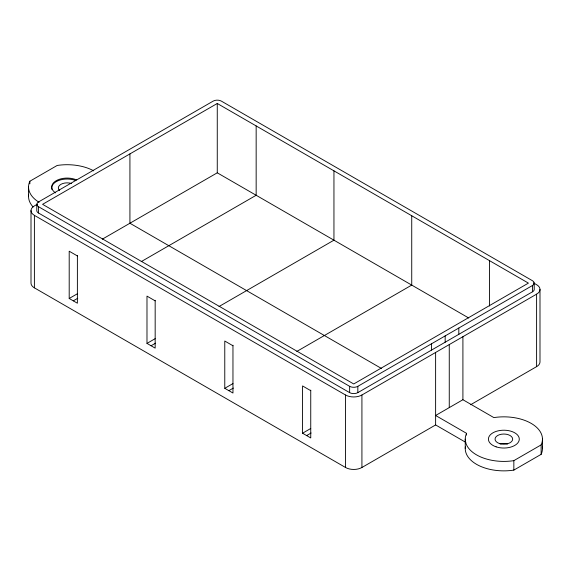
<?xml version="1.0" encoding="UTF-8"?>
<svg xmlns="http://www.w3.org/2000/svg" width="571" height="571" viewBox="0 0 571 571"><rect width="100%" height="100%" fill="white"/><g stroke="black" fill="none" stroke-linecap="round" stroke-linejoin="round"><path stroke-width="0.86" d="M29.863 183.805L29.863 181.228L57.157 165.469A38.6 22.283 0 0 1 93.723 170.836M37.465 204.132L34.396 205.903A11.577 6.688 0 0 0 34.396 215.36L34.396 287.848L345.548 467.492A11.577 6.688 0 0 0 361.921 467.492L435.616 424.945L465.815 442.375M217.265 103.479L42.582 204.332L353.735 383.969L528.418 283.116L217.265 103.479L217.265 172.813L468.727 317.997M102.345 239.163L217.265 172.813M77.385 255.936L69.198 251.211L69.198 298.483L77.385 293.758M73.288 300.846L77.756 298.269M141.237 261.618L256.158 195.268L256.158 125.934M155.169 300.846L146.983 296.121L146.983 343.392L155.169 338.667M151.079 345.755L155.548 343.178M219.028 306.527L333.949 240.177L333.949 170.843M232.961 345.755L224.774 341.03L224.774 388.301L232.961 383.576M228.864 390.671L233.332 388.087M296.813 351.436L411.734 285.093L411.734 215.752M38.493 206.695L349.638 386.331A5.789 3.34 0 0 0 357.831 386.331L532.507 285.486A5.789 3.34 0 0 0 532.507 280.754L221.362 101.117A5.789 3.34 0 0 0 213.169 101.117L38.493 201.963A5.789 3.34 0 0 0 38.493 206.695L38.493 212.997L349.638 392.634A5.789 3.34 0 0 0 357.831 392.634L532.507 291.788A5.789 3.34 0 0 0 534.206 289.426L534.206 283.116M34.396 215.36L345.548 395.004A11.577 6.688 0 0 0 361.921 395.004L536.604 294.151A11.577 6.688 0 0 0 536.604 284.693L533.514 282.909M310.745 390.671L302.559 385.939L302.559 433.218L310.745 428.486M306.656 435.58L311.116 432.996M541.137 444.895A38.6 22.283 0 0 0 493.858 417.601L462.91 399.729L435.616 415.488L466.564 433.353A38.6 22.283 0 0 0 513.843 460.647L541.137 444.895L541.137 454.345L513.843 470.104A38.6 22.283 0 0 1 465.358 446.922M470.59 404.753L536.604 366.639A11.577 6.688 0 0 0 539.995 361.907L539.995 289.426M381.385 368.423L129.924 223.24L129.924 153.906M69.198 298.483L77.385 303.215L77.385 255.401M146.983 343.392L155.169 348.124L155.169 300.31M224.774 388.301L232.961 393.034L232.961 345.219M302.559 433.218L310.745 437.943L310.745 390.136M542.45 439.128L542.45 448.578M536.604 294.151L536.604 366.639M532.507 285.486L532.507 291.788M513.843 460.647L513.843 470.104M489.518 260.661L489.518 305.999M466.564 433.353L466.564 435.073M465.251 439.128L465.251 448.578M462.91 336.697L462.91 399.729M458.813 328.032L458.813 334.335M449.263 344.577L449.263 407.608M445.166 335.905L445.166 342.215M435.616 352.457L435.616 424.945M431.519 343.785L431.519 350.087M361.921 395.004L361.921 467.492M357.831 386.331L357.831 392.634M349.638 386.331L349.638 392.634M345.548 395.004L345.548 467.492M36.794 204.332L36.794 210.635A5.789 3.34 0 0 0 38.493 212.997M31.005 210.635L31.005 283.123A11.577 6.688 0 0 0 34.396 287.848M28.55 186.995L28.55 196.453M542.343 446.922A38.6 22.283 0 0 1 541.137 454.345M500.117 443.967A8.822 5.096 0 0 1 507.583 443.967M55.544 192.877A15.438 8.915 0 0 1 55.879 180.907A15.438 8.915 0 0 1 76.55 179.922M51.947 189.493A15.438 8.915 0 0 1 58.292 180.643A15.438 8.915 0 0 1 74.872 180.222M59.512 190.486A8.822 5.096 0 0 1 60.911 184.34A8.822 5.096 0 0 1 71.561 183.534M39.078 202.291A38.6 22.283 0 0 1 29.863 181.228M33.111 206.959A38.6 22.283 0 0 1 28.657 194.79M496.128 446.843A15.438 8.915 0 0 0 519.289 439.128A15.438 8.915 0 0 0 496.128 431.405A15.438 8.915 0 0 0 496.128 446.843M499.439 443.531A8.822 5.096 0 0 0 512.672 439.128A8.822 5.096 0 0 0 499.439 434.717A8.822 5.096 0 0 0 499.439 443.531"/></g></svg>
